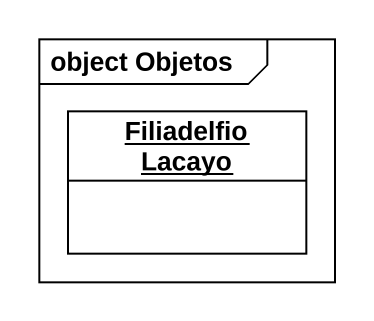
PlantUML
@startuml
mainframe object Objetos
hide circle
hide empty members
object "Filiadelfio Lacayo" as Filiadelfio_Lacayo
@enduml
